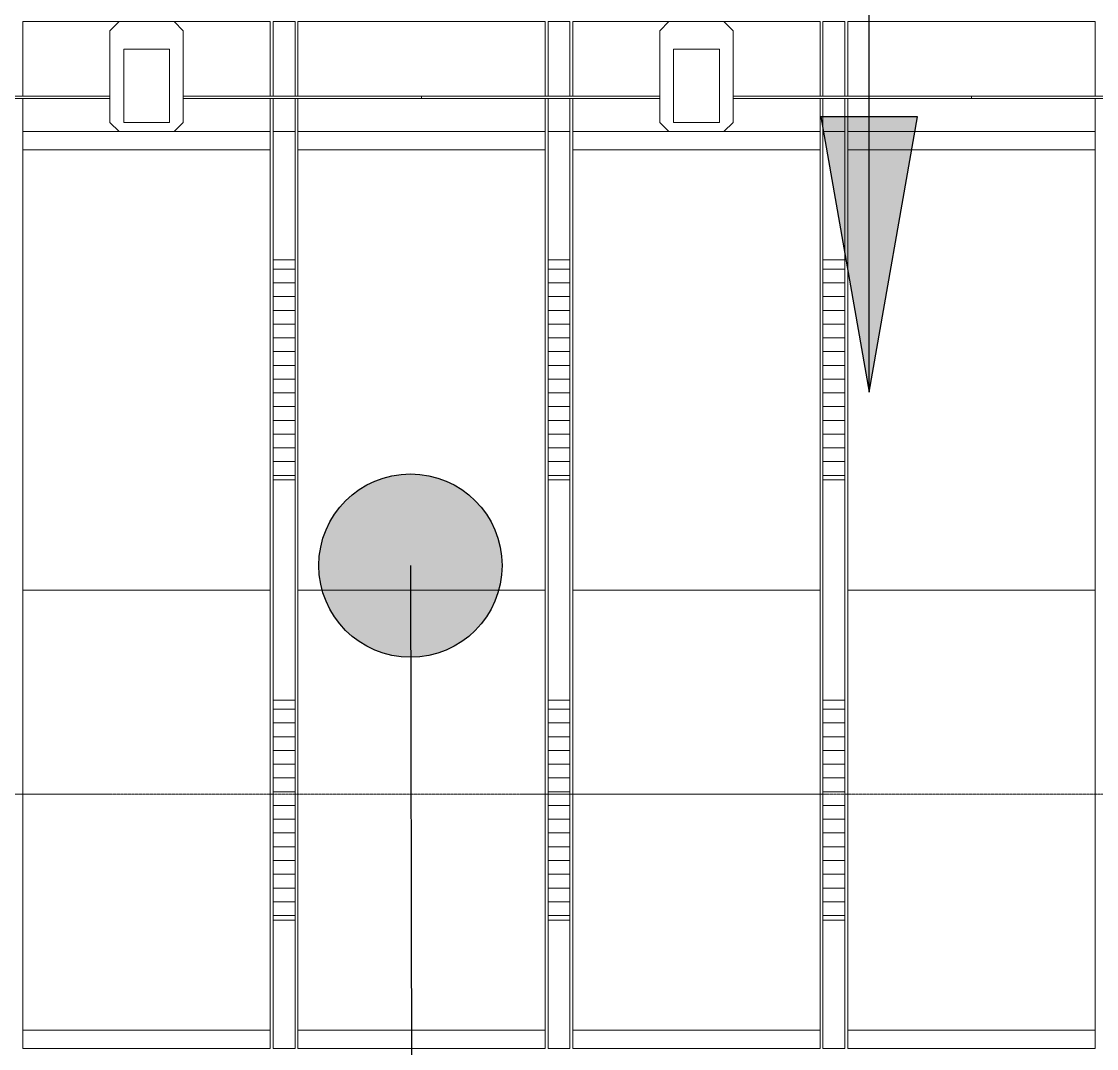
# Model space of a CAD drawing. Header units: millimetres. Extents: x 984 to 425800, y -34355 to 59419.
# Drawn here: x 345233 to 351098, y -17183 to -11583 of the extents above; entities that cross this region are included whole.
import ezdxf

# ---------------------------------------------------------------- set-up
doc = ezdxf.new("R2010")
doc.units = ezdxf.units.MM
doc.linetypes.add('DPA_Grid _ Level 100', pattern=[10, 5.5, -1.6, 1.3, -1.6])
for name, color, linetype, lineweight in [('A-COLS-E', 1, 'Continuous', 9), ('A-COLS-HDLN', 2, 'Continuous', 9), ('A-GLAZ-CURT', 2, 'Continuous', 9), ('A-ROOM-IDEN', 3, 'Continuous', 25), ('S-GRID', 251, 'Continuous', 9)]:
    doc.layers.add(name, color=color, linetype=linetype, lineweight=lineweight)

# ---------------------------------------------------------------- blocks, each defined once
blk = doc.blocks.new('System Panel - Entrance Glazed 12mm-11964251-4110-01 GROUND LEVEL - REFLECTED CEILING PLAN')
at = {"layer": 'A-GLAZ-CURT'}
for p, q in [((-487.5, 6), (812.5, 6)), ((812.5, 6), (812.5, -6)), ((812.5, -6), (-487.5, -6))]:
    blk.add_line(p, q, dxfattribs=at)
blk = doc.blocks.new('System Panel - Entrance Glazed 12mm-11964252-4110-01 GROUND LEVEL - REFLECTED CEILING PLAN')
at = {"layer": 'A-GLAZ-CURT'}
for p, q in [((-687.5, -6), (-687.5, 6)), ((-687.5, 6), (612.5, 6)), ((612.5, -6), (-687.5, -6))]:
    blk.add_line(p, q, dxfattribs=at)
blk = doc.blocks.new('DPA_Rectangular - 250 x 400 mm-11978455-4110-01 GROUND LEVEL - REFLECTED CEILING PLAN')
at = {"layer": 'A-COLS-E'}
for p, q in [((-200, -125), (-200, 125)), ((-200, 125), (200, 125)), ((200, 125), (200, -125)), ((200, -125), (-200, -125))]:
    blk.add_line(p, q, dxfattribs=at)
blk = doc.blocks.new('DPA_Rectangular Tuscan Column - Rectangular Tuscan Column-11934986-4110-01 GROUND LEVEL - REFLECTED CEILING PLAN')
at = {"layer": 'A-COLS-E'}
for p, q in [((-200, 250), (-150, 300)), ((-150, 300), (150, 300)), ((150, 300), (200, 250)), ((-200, -250), (-200, 250)), ((200, 250), (200, -250)), ((-150, -300), (-200, -250)), ((200, -250), (150, -300)), ((150, -300), (-150, -300))]:
    blk.add_line(p, q, dxfattribs=at)
at = {"layer": 'A-COLS-HDLN'}
for p, q in [((125, 150), (-125, 150)), ((-125, 150), (-125, -250)), ((125, -250), (125, 150)), ((-125, -250), (125, -250))]:
    blk.add_line(p, q, dxfattribs=at)
blk = doc.blocks.new('System Panel - DPA-AR_Metal Ceiling Rectangular Panel-V133-4110-01 GROUND LEVEL - REFLECTED CEILING PLAN')
at = {"layer": 'A-GLAZ-CURT'}
for p, q in [((-678007.4, -17083), (-679357.4, -17083)), ((-679357.4, -17083), (-679357.4, -17183)), ((-679357.4, -17183), (-679357.4, -17083)), ((-679357.4, -17083), (-678007.4, -17083)), ((-678007.4, -17183), (-678007.4, -17083)), ((-678007.4, -17083), (-678007.4, -17183)), ((-679357.4, -17183), (-678007.4, -17183)), ((-678007.4, -17183), (-679357.4, -17183))]:
    blk.add_line(p, q, dxfattribs=at)
blk = doc.blocks.new('System Panel - DPA-AR_Metal Ceiling Rectangular Panel-V131-4110-01 GROUND LEVEL - REFLECTED CEILING PLAN')
at = {"layer": 'A-GLAZ-CURT'}
for p, q in [((-679507.4, -14683), (-680857.4, -14683)), ((-680857.4, -14683), (-680857.4, -17083)), ((-680857.4, -17083), (-680857.4, -14683)), ((-680857.4, -14683), (-679507.4, -14683)), ((-679507.4, -17083), (-679507.4, -14683)), ((-679507.4, -14683), (-679507.4, -17083)), ((-680857.4, -17083), (-679507.4, -17083)), ((-679507.4, -17083), (-680857.4, -17083))]:
    blk.add_line(p, q, dxfattribs=at)
blk = doc.blocks.new('DPA_CP_Metal Ceiling Panel - Vertical Panel Entrance-12683665-4110-01 GROUND LEVEL - REFLECTED CEILING PLAN')
at = {"layer": 'A-GLAZ-CURT'}
for p, q in [((-680992.4, -14082.9), (-680872.4, -14082.9)), ((-680992.4, -14082.9), (-680992.4, -15282.9)), ((-680992.4, -14082.9), (-680992.4, -15282.9)), ((-680872.4, -14082.9), (-680992.4, -14082.9)), ((-680992.4, -14082.9), (-680872.4, -14082.9)), ((-680992.4, -15282.9), (-680992.4, -14082.9)), ((-680872.4, -14082.9), (-680872.4, -15282.9)), ((-680872.4, -15282.9), (-680872.4, -14082.9)), ((-680872.4, -14082.9), (-680872.4, -15282.9)), ((-680992.4, -15282.9), (-680872.4, -15282.9)), ((-680992.4, -15282.9), (-680872.4, -15282.9)), ((-680872.4, -15282.9), (-680992.4, -15282.9))]:
    blk.add_line(p, q, dxfattribs=at)
blk = doc.blocks.new('DPA_CP_Metal Ceiling Luminaire - Linear Luminaire Entrance-V130-4110-01 GROUND LEVEL - REFLECTED CEILING PLAN')
at = {"layer": 'A-GLAZ-CURT'}
h = blk.add_hatch(dxfattribs=at)
h.set_pattern_fill('FP_14', color=256, style=0, pattern_type=2)
h.set_pattern_definition([(0, (-679466.046, -16082.944), (0, -75), [])])
h.paths.add_polyline_path([(-680872.4, -16482.9), (-680872.4, -15282.9), (-680992.4, -15282.9), (-680992.4, -16482.9)])
for p, q in [((-680992.4, -15282.9), (-680992.4, -16482.9)), ((-680872.4, -15282.9), (-680992.4, -15282.9)), ((-680992.4, -15282.9), (-680872.4, -15282.9)), ((-680992.4, -16482.9), (-680992.4, -15282.9)), ((-680872.4, -16482.9), (-680872.4, -15282.9)), ((-680872.4, -15282.9), (-680872.4, -16482.9)), ((-680992.4, -16482.9), (-680872.4, -16482.9)), ((-680872.4, -16482.9), (-680992.4, -16482.9))]:
    blk.add_line(p, q, dxfattribs=at)
blk = doc.blocks.new('DPA_CP_Metal Ceiling Panel - Vertical Panel Entrance-12683620-4110-01 GROUND LEVEL - REFLECTED CEILING PLAN')
at = {"layer": 'A-GLAZ-CURT'}
for p, q in [((-680992.4, -16482.9), (-680872.4, -16482.9)), ((-680992.4, -16482.9), (-680992.4, -17182.9)), ((-680992.4, -16482.9), (-680992.4, -17182.9)), ((-680872.4, -16482.9), (-680992.4, -16482.9)), ((-680992.4, -16482.9), (-680872.4, -16482.9)), ((-680992.4, -17182.9), (-680992.4, -16482.9)), ((-680872.4, -16482.9), (-680872.4, -17182.9)), ((-680872.4, -17182.9), (-680872.4, -16482.9)), ((-680872.4, -16482.9), (-680872.4, -17182.9)), ((-680992.4, -17182.9), (-680872.4, -17182.9)), ((-680992.4, -17182.9), (-680872.4, -17182.9)), ((-680872.4, -17182.9), (-680992.4, -17182.9))]:
    blk.add_line(p, q, dxfattribs=at)
blk = doc.blocks.new('System Panel - DPA-AR_Metal Ceiling Rectangular Panel-V177-4110-01 GROUND LEVEL - REFLECTED CEILING PLAN')
at = {"layer": 'A-GLAZ-CURT'}
for p, q in [((-672007.4, -11583), (-673357.4, -11583)), ((-673357.4, -11583), (-673357.4, -11990)), ((-673357.4, -11990), (-673357.4, -11583)), ((-673357.4, -11583), (-672007.4, -11583)), ((-672007.4, -11990), (-672007.4, -11583)), ((-672007.4, -11583), (-672007.4, -11990)), ((-673357.4, -12002), (-673357.4, -12183)), ((-673357.4, -12183), (-673357.4, -12002)), ((-672007.4, -12183), (-672007.4, -12002)), ((-672007.4, -12002), (-672007.4, -12183)), ((-673357.4, -12183), (-672007.4, -12183)), ((-672007.4, -12183), (-673357.4, -12183))]:
    blk.add_line(p, q, dxfattribs=at)
blk = doc.blocks.new('DPA_CP_Metal Ceiling Panel - Vertical Panel Entrance-16079906-4110-01 GROUND LEVEL - REFLECTED CEILING PLAN')
at = {"layer": 'A-GLAZ-CURT'}
for p, q in [((-676492.4, -11583), (-676372.4, -11583)), ((-676492.4, -11583), (-676492.4, -11990)), ((-676492.4, -11583), (-676492.4, -11990)), ((-676372.4, -11583), (-676492.4, -11583)), ((-676492.4, -11583), (-676372.4, -11583)), ((-676492.4, -11990), (-676492.4, -11583)), ((-676372.4, -11583), (-676372.4, -11990)), ((-676372.4, -11990), (-676372.4, -11583)), ((-676372.4, -11583), (-676372.4, -11990)), ((-676492.4, -12002), (-676492.4, -12182.9)), ((-676492.4, -12002), (-676492.4, -12182.9)), ((-676492.4, -12182.9), (-676492.4, -12002)), ((-676372.4, -12002), (-676372.4, -12182.9)), ((-676372.4, -12182.9), (-676372.4, -12002)), ((-676372.4, -12002), (-676372.4, -12182.9)), ((-676492.4, -12182.9), (-676372.4, -12182.9)), ((-676492.4, -12182.9), (-676372.4, -12182.9)), ((-676372.4, -12182.9), (-676492.4, -12182.9))]:
    blk.add_line(p, q, dxfattribs=at)
blk = doc.blocks.new('System Panel - DPA-AR_Metal Ceiling Rectangular Panel-V180-4110-01 GROUND LEVEL - REFLECTED CEILING PLAN')
at = {"layer": 'A-GLAZ-CURT'}
for p, q in [((-670507.4, -11583), (-671857.4, -11583)), ((-671857.4, -11583), (-671857.4, -11990)), ((-671857.4, -11990), (-671857.4, -11583)), ((-671857.4, -11583), (-670507.4, -11583)), ((-670507.4, -11990), (-670507.4, -11583)), ((-670507.4, -11583), (-670507.4, -11990)), ((-671857.4, -12002), (-671857.4, -12183)), ((-671857.4, -12183), (-671857.4, -12002)), ((-670507.4, -12183), (-670507.4, -12002)), ((-670507.4, -12002), (-670507.4, -12183)), ((-671857.4, -12183), (-670507.4, -12183)), ((-670507.4, -12183), (-671857.4, -12183))]:
    blk.add_line(p, q, dxfattribs=at)

msp = doc.modelspace()

# ---------------------------------------------------------------- hatches: boundary and pattern name
at = {"layer": 'A-ROOM-IDEN'}
msp.add_hatch(color=256, dxfattribs=at).paths.add_polyline_path([(349857.9, -13603.4), (350122.4, -12103.4), (349593.4, -12103.4)])
h = msp.add_hatch(color=256, dxfattribs=at)
edge = h.paths.add_edge_path()
edge.add_arc((347355.4, -14549.8), 500, 0, 360)

# ---------------------------------------------------------------- linework, layer by layer
for p, q in [((349857.9, -13603.4), (349857.9, -2150.2)), ((350122.4, -12103.4), (349593.4, -12103.4)), ((349593.4, -12103.4), (349857.9, -13603.4)), ((349857.9, -13603.4), (350122.4, -12103.4)), ((347355.4, -14549.8), (347374.9, -25144.6))]:
    msp.add_line(p, q, dxfattribs=at)
msp.add_circle((347355.4, -14549.8), 500, dxfattribs=at)
at = {"layer": 'S-GRID', "linetype": 'DPA_Grid _ Level 100'}
msp.add_line((413949.6, -15796), (59238.8, -15796), dxfattribs=at)

# ---------------------------------------------------------------- block references
at = {"layer": 'A-COLS-E'}
for p in [(345915.8, -11883), (348915.8, -11883)]:
    msp.add_blockref('DPA_Rectangular Tuscan Column - Rectangular Tuscan Column-11934986-4110-01 GROUND LEVEL - REFLECTED CEILING PLAN', p, dxfattribs=at)
at = {"layer": 'A-COLS-E', "rotation": 269.999999999999}
for p in [(345915.8, -11933), (348915.8, -11933)]:
    msp.add_blockref('DPA_Rectangular - 250 x 400 mm-11978455-4110-01 GROUND LEVEL - REFLECTED CEILING PLAN', p, dxfattribs=at)
at = {"layer": 'A-GLAZ-CURT'}
for name, p in [('System Panel - DPA-AR_Metal Ceiling Rectangular Panel-V180-4110-01 GROUND LEVEL - REFLECTED CEILING PLAN', (1017098.2, 0)), ('DPA_CP_Metal Ceiling Panel - Vertical Panel Entrance-16079906-4110-01 GROUND LEVEL - REFLECTED CEILING PLAN', (1023098.2, 0)), ('System Panel - DPA-AR_Metal Ceiling Rectangular Panel-V177-4110-01 GROUND LEVEL - REFLECTED CEILING PLAN', (1020098.2, 0)), ('DPA_CP_Metal Ceiling Panel - Vertical Panel Entrance-16079906-4110-01 GROUND LEVEL - REFLECTED CEILING PLAN', (1024598.2, 0)), ('System Panel - DPA-AR_Metal Ceiling Rectangular Panel-V180-4110-01 GROUND LEVEL - REFLECTED CEILING PLAN', (1020098.2, 0)), ('DPA_CP_Metal Ceiling Panel - Vertical Panel Entrance-16079906-4110-01 GROUND LEVEL - REFLECTED CEILING PLAN', (1026098.2, 0)), ('System Panel - DPA-AR_Metal Ceiling Rectangular Panel-V177-4110-01 GROUND LEVEL - REFLECTED CEILING PLAN', (1023098.2, 0)), ('System Panel - DPA-AR_Metal Ceiling Rectangular Panel-V133-4110-01 GROUND LEVEL - REFLECTED CEILING PLAN', (1024598.2, 4900)), ('DPA_CP_Metal Ceiling Panel - Vertical Panel Entrance-12683620-4110-01 GROUND LEVEL - REFLECTED CEILING PLAN', (1027598.2, 4300)), ('System Panel - DPA-AR_Metal Ceiling Rectangular Panel-V133-4110-01 GROUND LEVEL - REFLECTED CEILING PLAN', (1026098.2, 4900)), ('DPA_CP_Metal Ceiling Panel - Vertical Panel Entrance-12683620-4110-01 GROUND LEVEL - REFLECTED CEILING PLAN', (1029098.2, 4300)), ('System Panel - DPA-AR_Metal Ceiling Rectangular Panel-V133-4110-01 GROUND LEVEL - REFLECTED CEILING PLAN', (1027598.2, 4900)), ('DPA_CP_Metal Ceiling Panel - Vertical Panel Entrance-12683620-4110-01 GROUND LEVEL - REFLECTED CEILING PLAN', (1030598.2, 4300)), ('System Panel - DPA-AR_Metal Ceiling Rectangular Panel-V133-4110-01 GROUND LEVEL - REFLECTED CEILING PLAN', (1029098.2, 4900)), ('System Panel - DPA-AR_Metal Ceiling Rectangular Panel-V131-4110-01 GROUND LEVEL - REFLECTED CEILING PLAN', (1026098.2, 2400)), ('System Panel - DPA-AR_Metal Ceiling Rectangular Panel-V131-4110-01 GROUND LEVEL - REFLECTED CEILING PLAN', (1027598.2, 2400)), ('System Panel - DPA-AR_Metal Ceiling Rectangular Panel-V131-4110-01 GROUND LEVEL - REFLECTED CEILING PLAN', (1029098.2, 2400)), ('System Panel - DPA-AR_Metal Ceiling Rectangular Panel-V131-4110-01 GROUND LEVEL - REFLECTED CEILING PLAN', (1030598.2, 2400)), ('DPA_CP_Metal Ceiling Luminaire - Linear Luminaire Entrance-V130-4110-01 GROUND LEVEL - REFLECTED CEILING PLAN', (1027598.2, 2400)), ('DPA_CP_Metal Ceiling Luminaire - Linear Luminaire Entrance-V130-4110-01 GROUND LEVEL - REFLECTED CEILING PLAN', (1029098.2, 2400)), ('DPA_CP_Metal Ceiling Luminaire - Linear Luminaire Entrance-V130-4110-01 GROUND LEVEL - REFLECTED CEILING PLAN', (1030598.2, 2400)), ('DPA_CP_Metal Ceiling Panel - Vertical Panel Entrance-12683665-4110-01 GROUND LEVEL - REFLECTED CEILING PLAN', (1027598.2, 0)), ('DPA_CP_Metal Ceiling Panel - Vertical Panel Entrance-12683665-4110-01 GROUND LEVEL - REFLECTED CEILING PLAN', (1029098.2, 0)), ('DPA_CP_Metal Ceiling Panel - Vertical Panel Entrance-12683665-4110-01 GROUND LEVEL - REFLECTED CEILING PLAN', (1030598.2, 0)), ('System Panel - DPA-AR_Metal Ceiling Rectangular Panel-V131-4110-01 GROUND LEVEL - REFLECTED CEILING PLAN', (1026098.2, 0)), ('System Panel - DPA-AR_Metal Ceiling Rectangular Panel-V131-4110-01 GROUND LEVEL - REFLECTED CEILING PLAN', (1027598.2, 0)), ('System Panel - DPA-AR_Metal Ceiling Rectangular Panel-V131-4110-01 GROUND LEVEL - REFLECTED CEILING PLAN', (1029098.2, 0)), ('System Panel - DPA-AR_Metal Ceiling Rectangular Panel-V131-4110-01 GROUND LEVEL - REFLECTED CEILING PLAN', (1030598.2, 0)), ('DPA_CP_Metal Ceiling Luminaire - Linear Luminaire Entrance-V130-4110-01 GROUND LEVEL - REFLECTED CEILING PLAN', (1027598.2, 0)), ('DPA_CP_Metal Ceiling Luminaire - Linear Luminaire Entrance-V130-4110-01 GROUND LEVEL - REFLECTED CEILING PLAN', (1029098.2, 0)), ('DPA_CP_Metal Ceiling Luminaire - Linear Luminaire Entrance-V130-4110-01 GROUND LEVEL - REFLECTED CEILING PLAN', (1030598.2, 0)), ('DPA_CP_Metal Ceiling Panel - Vertical Panel Entrance-12683620-4110-01 GROUND LEVEL - REFLECTED CEILING PLAN', (1027598.2, 0)), ('DPA_CP_Metal Ceiling Panel - Vertical Panel Entrance-12683620-4110-01 GROUND LEVEL - REFLECTED CEILING PLAN', (1029098.2, 0)), ('DPA_CP_Metal Ceiling Panel - Vertical Panel Entrance-12683620-4110-01 GROUND LEVEL - REFLECTED CEILING PLAN', (1030598.2, 0)), ('System Panel - DPA-AR_Metal Ceiling Rectangular Panel-V133-4110-01 GROUND LEVEL - REFLECTED CEILING PLAN', (1024598.2, 0)), ('System Panel - DPA-AR_Metal Ceiling Rectangular Panel-V133-4110-01 GROUND LEVEL - REFLECTED CEILING PLAN', (1026098.2, 0)), ('System Panel - DPA-AR_Metal Ceiling Rectangular Panel-V133-4110-01 GROUND LEVEL - REFLECTED CEILING PLAN', (1027598.2, 0)), ('System Panel - DPA-AR_Metal Ceiling Rectangular Panel-V133-4110-01 GROUND LEVEL - REFLECTED CEILING PLAN', (1029098.2, 0))]:
    msp.add_blockref(name, p, dxfattribs=at)
at = {"layer": 'A-GLAZ-CURT', "rotation": 180}
for name, p in [('System Panel - Entrance Glazed 12mm-11964251-4110-01 GROUND LEVEL - REFLECTED CEILING PLAN', (345228.3, -11996)), ('System Panel - Entrance Glazed 12mm-11964252-4110-01 GROUND LEVEL - REFLECTED CEILING PLAN', (346728.3, -11996)), ('System Panel - Entrance Glazed 12mm-11964251-4110-01 GROUND LEVEL - REFLECTED CEILING PLAN', (348228.3, -11996)), ('System Panel - Entrance Glazed 12mm-11964252-4110-01 GROUND LEVEL - REFLECTED CEILING PLAN', (349728.3, -11996)), ('System Panel - Entrance Glazed 12mm-11964251-4110-01 GROUND LEVEL - REFLECTED CEILING PLAN', (351228.3, -11996))]:
    msp.add_blockref(name, p, dxfattribs=at)

doc.saveas('drawing.dxf')
